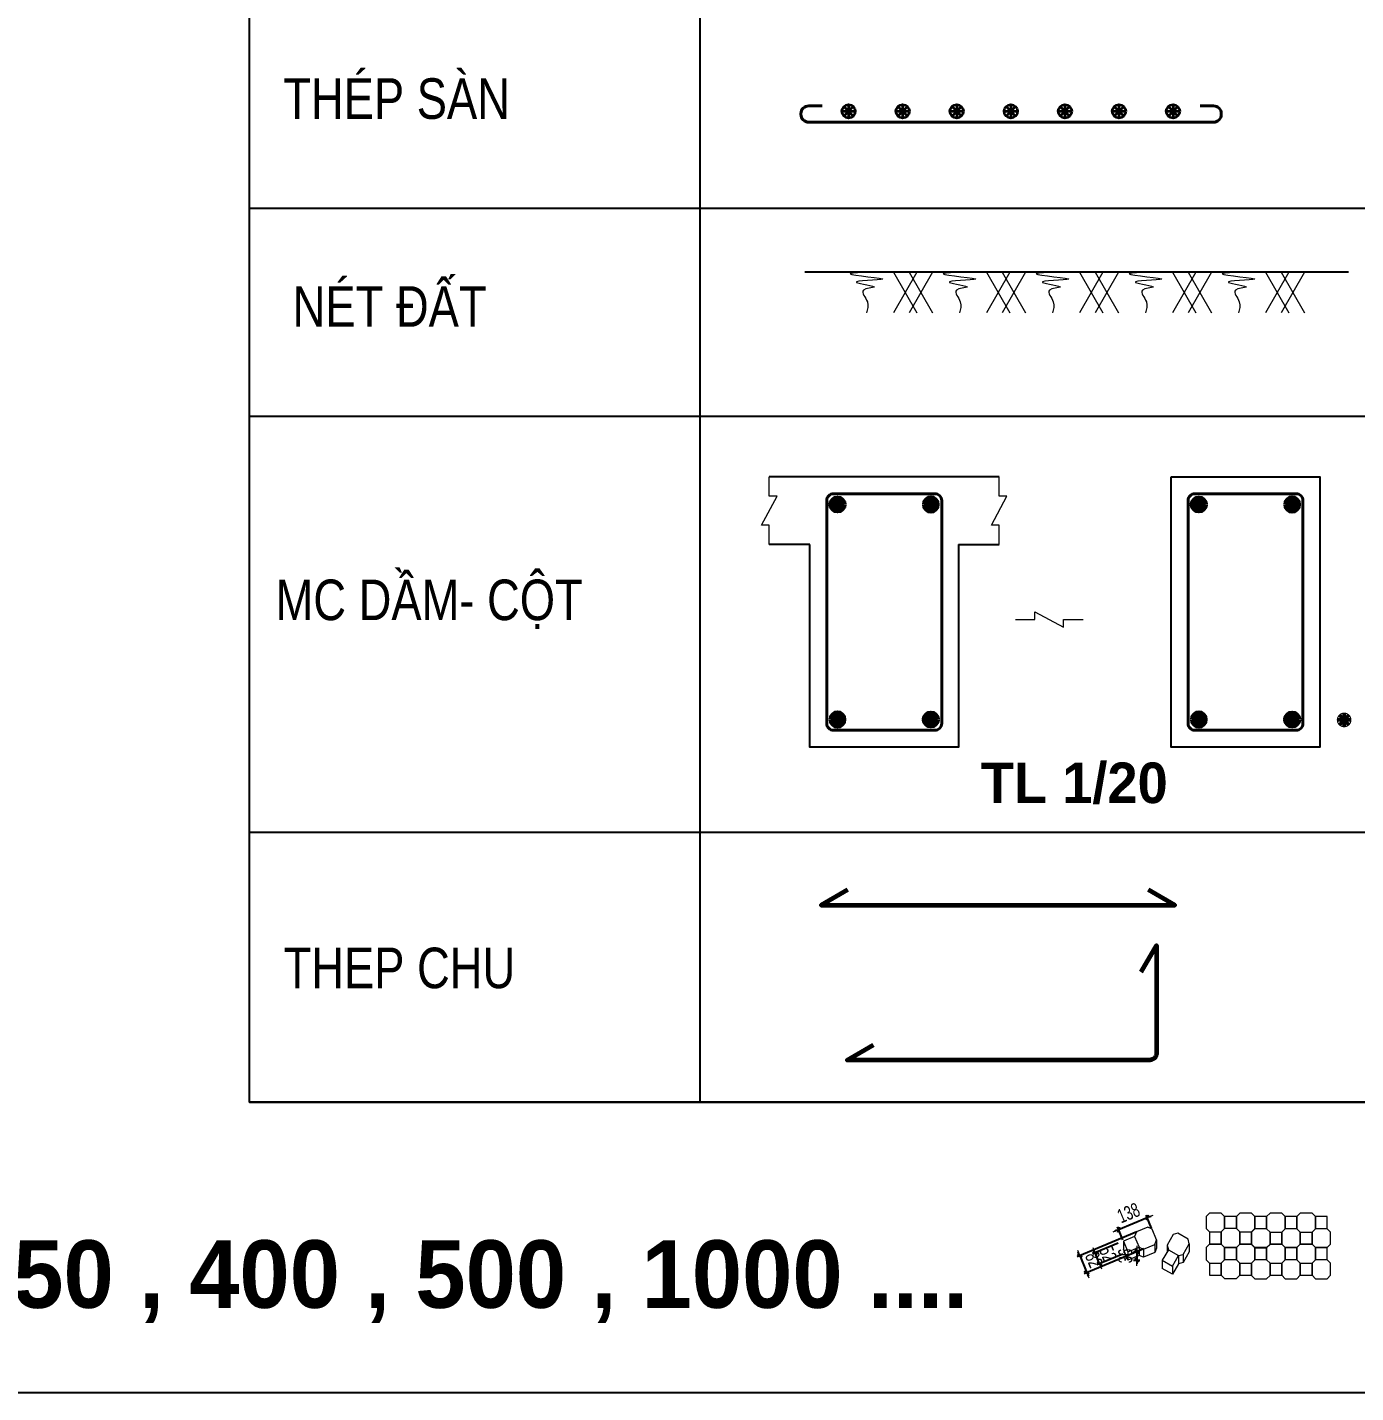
# Model space of a CAD drawing. Header units: millimetres. Extents: x 54880 to 178058, y 52937 to 130733.
# Drawn here: x 69031 to 74926, y 105555 to 111615 of the extents above; entities that cross this region are included whole.
import ezdxf

# ---------------------------------------------------------------- set-up
doc = ezdxf.new("R2010")
doc.units = ezdxf.units.MM
doc.header["$LTSCALE"] = 250
doc.header["$MEASUREMENT"] = 0
doc.header["$PDMODE"] = 32
doc.layers.get('Defpoints').update_dxf_attribs({"color": 1})
doc.layers.add('CHI', color=1, linetype='Continuous')
for name, color, linetype, lineweight in [('EG Net dam2', 6, 'Continuous', 35), ('EG Net manh', 9, 'Continuous', 15), ('ISO', 153, 'Continuous', 13), ('LC Dim', 8, 'Continuous', 18), ('LC Khac', 4, 'Continuous', 9), ('LC Net dam2', 6, 'Continuous', 40), ('LC Net dam3', 1, 'Continuous', 60), ('LC Net manh', 239, 'Continuous', 5), ('LC Net thay', 7, 'Continuous', 25), ('LC Text2', 7, 'Continuous', 25), ('Thep', 6, 'Continuous', 50)]:
    doc.layers.add(name, color=color, linetype=linetype, lineweight=lineweight)
doc.styles.add('HOATBIF', font='hoatbif.shx', dxfattribs={"width": 0.7})
doc.styles.add('LC 1', font='')
doc.styles.add('T2', font='', dxfattribs={"width": 0.8})
doc.styles.get('LC 1').set_extended_font_data('.VnAvantH', bold=True)
doc.styles.get('T2').set_extended_font_data('.VnArialH')
doc.dimstyles.new('1-100(1-25)', dxfattribs={"dimscale": 25, "dimtxt": 2.5, "dimasz": 0.35, "dimexe": 0.5, "dimexo": 1, "dimgap": 0.8, "dimtad": 1, "dimdec": 0, "dimzin": 0, "dimdsep": 46, "dimtxsty": 'HOATBIF', "dimblk1": 'DOT', "dimblk2": 'DOT', "dimsah": 1, "dimcen": -1, "dimdle": 1, "dimclrd": 256, "dimclre": 256, "dimclrt": 4, "dimadec": 3, "dimazin": 2, "dimtfac": 0.333333, "dimtdec": 0, "dimtix": 1, "dimtmove": 2, "dimatfit": 3, "dimldrblk": 'DOT', "dimfxl": 1, "dimtvp": 0.833333, "dimtolj": 1, "dimtzin": 0, "dimarcsym": 0})

# ---------------------------------------------------------------- blocks, each defined once
blk = doc.blocks.new('theptron1')
at = {"layer": 'LC Net dam3'}
for p, q in [((-0.5, 0), (0.5, 0)), ((-0.35, 0.35), (0.35, -0.35)), ((0.35, 0.35), (-0.35, -0.35)), ((0, 0.5), (0, -0.5))]:
    blk.add_line(p, q, dxfattribs=at)
blk.add_circle((0, 0), 0.5, dxfattribs=at)
blk = doc.blocks.new('thep tron 2')
at = {"layer": 'EG Net dam2'}
for p, q in [((-0.5, 0.5), (0.5, 0.5)), ((0.35, 0.85), (-0.35, 0.15)), ((-0.35, 0.85), (0.35, 0.15)), ((0, 1), (0, 0))]:
    blk.add_line(p, q, dxfattribs=at)
blk.add_circle((0, 0.5), 0.5, dxfattribs=at)
blk = doc.blocks.new('mat dat')
at = {"layer": 'EG Net manh'}
for p, q in [((2, 0), (3.73, -3)), ((3.73, 0), (2, -3)), ((3.15, 0), (4.88, -3)), ((4.88, 0), (3.15, -3))]:
    blk.add_line(p, q, dxfattribs=at)
blk.add_spline([(0, 0), (-1.21, -0.12), (1.21, -0.52), (-0.75, -0.75), (0.58, -1.1), (-0.23, -1.33), (0.06, -2.19), (0, -3)], degree=3, dxfattribs=at)
blk = doc.blocks.new('*U302')
at = {"layer": 'Thep'}
for p, q in [((-0.5, 0), (0.5, 0)), ((-0.35, 0.35), (0.35, -0.35)), ((-0.35, -0.35), (0.35, 0.35)), ((0, -0.5), (0, 0.5))]:
    blk.add_line(p, q, dxfattribs=at)
at = {"layer": 'Thep', "const_width": 0.0833}
blk.add_lwpolyline([(0, -0.5, 1), (0, 0.5, 1), (0, -0.5, 1)], format="xyb", dxfattribs=at)
blk = doc.blocks.new('DOT')
at = {"layer": 'LC Dim'}
blk.add_line((-3, 0), (3, 0), dxfattribs=at)
at = {"layer": 'LC Dim', "color": 4}
blk.add_line((-1, -1), (1, 1), dxfattribs=at)
blk.add_lwpolyline([(0.5, 1), (-1, -0.5), (-0.5, -1), (1, 0.5)], close=True, dxfattribs=at)
blk = doc.blocks.new('*D304')
at = {"layer": 'Defpoints', "color": 0, "ltscale": 2, "transparency": 16777216}
for p in [(73915.1, 106180.1), (73915.1, 106144.1), (73955.2, 106144.1)]:
    blk.add_point(p, dxfattribs=at)
at = {"layer": 'ISO', "lineweight": -2, "ltscale": 2, "transparency": 16777216}
for p, q in [((73940.1, 106180.1), (73967.7, 106180.1)), ((73955.2, 106188.8), (73955.2, 106197.6)), ((73955.2, 106180.1), (73955.2, 106144.1)), ((73940.1, 106144.1), (73967.7, 106144.1)), ((73955.2, 106135.3), (73955.2, 106126.6))]:
    blk.add_line(p, q, dxfattribs=at)
at = {"layer": 'ISO', "lineweight": -2, "ltscale": 2, "transparency": 16777216, "xscale": 8.75, "yscale": 8.75, "zscale": 8.75}
for p, rotation in [((73955.2, 106180.1), 270), ((73955.2, 106144.1), 90)]:
    blk.add_blockref('DOT', p, dxfattribs=dict(at, rotation=rotation))
at = {"layer": 'ISO', "color": 4, "ltscale": 2, "transparency": 16777216, "insert": (73903.9, 106162.1), "char_height": 62.5, "attachment_point": 5, "rotation": 90, "style": 'HOATBIF'}
blk.add_mtext('\\A1;36', dxfattribs=at)
blk = doc.blocks.new('_Dot')
at = {"color": 0, "linetype": 'ByBlock', "lineweight": -2}
blk.add_line((-0.5, 0), (-1, 0), dxfattribs=at)
at = {"color": 0, "linetype": 'ByBlock', "const_width": 0.5}
blk.add_lwpolyline([(-0.25, 0, 1), (0.25, 0, 1)], format="xyb", close=True, dxfattribs=at)
blk = doc.blocks.new('*D305')
at = {"layer": 'Defpoints', "color": 0, "ltscale": 2, "transparency": 16777216}
for p in [(73895, 106228.3), (73769.3, 106175.9), (73915.1, 106180.1)]:
    blk.add_point(p, dxfattribs=at)
at = {"layer": 'ISO', "lineweight": -2, "ltscale": 2, "transparency": 16777216}
for p, q in [((73871.9, 106218.7), (73757.8, 106171.1)), ((73765.9, 106184), (73762.6, 106192.1)), ((73789.4, 106127.7), (73769.3, 106175.9)), ((73892, 106170.5), (73777.8, 106122.9)), ((73792.7, 106119.6), (73796.1, 106111.6))]:
    blk.add_line(p, q, dxfattribs=at)
at = {"layer": 'ISO', "lineweight": -2, "ltscale": 2, "transparency": 16777216, "xscale": 8.75, "yscale": 8.75, "zscale": 8.75}
for p, rotation in [((73769.3, 106175.9), 292.6200550896869), ((73789.4, 106127.7), 112.6200550896869)]:
    blk.add_blockref('DOT', p, dxfattribs=dict(at, rotation=rotation))
at = {"layer": 'ISO', "color": 4, "ltscale": 2, "transparency": 16777216, "insert": (73826.6, 106171.5), "char_height": 62.5, "attachment_point": 5, "rotation": 292.62006, "style": 'HOATBIF'}
blk.add_mtext('\\A1;52', dxfattribs=at)
blk = doc.blocks.new('*D306')
at = {"layer": 'Defpoints', "color": 0, "ltscale": 2, "transparency": 16777216}
for p in [(73977.8, 106279), (74009.4, 106203.2), (73732.9, 106087.9)]:
    blk.add_point(p, dxfattribs=at)
at = {"layer": 'ISO', "lineweight": -2, "ltscale": 2, "transparency": 16777216}
for p, q in [((73954.8, 106269.4), (73689.7, 106159)), ((73697.9, 106171.9), (73694.5, 106180)), ((73701.2, 106163.8), (73732.9, 106087.9)), ((73986.4, 106193.6), (73721.3, 106083.1)), ((73736.2, 106079.8), (73739.6, 106071.8))]:
    blk.add_line(p, q, dxfattribs=at)
at = {"layer": 'ISO', "lineweight": -2, "ltscale": 2, "transparency": 16777216, "xscale": 8.75, "yscale": 8.75, "zscale": 8.75}
for p, rotation in [((73701.2, 106163.8), 292.6200550896754), ((73732.9, 106087.9), 112.6200550896754)]:
    blk.add_blockref('DOT', p, dxfattribs=dict(at, rotation=rotation))
at = {"layer": 'ISO', "color": 4, "ltscale": 2, "transparency": 16777216, "insert": (73764.4, 106145.6), "char_height": 62.5, "attachment_point": 5, "rotation": 292.62006, "style": 'HOATBIF'}
blk.add_mtext('\\A1;82', dxfattribs=at)
blk = doc.blocks.new('*D307')
at = {"layer": 'Defpoints', "color": 0, "ltscale": 2, "transparency": 16777216}
for p in [(74001.1, 106332.3), (74030, 106263.2), (73902.6, 106210.1)]:
    blk.add_point(p, dxfattribs=at)
at = {"layer": 'ISO', "lineweight": -2, "ltscale": 2, "transparency": 16777216}
for p, q in [((74020.3, 106286.2), (73996.3, 106343.8)), ((73893, 106233.2), (73869, 106290.8)), ((73873.8, 106279.2), (74001.1, 106332.3)), ((74009.2, 106335.7), (74017.3, 106339)), ((73865.7, 106275.9), (73857.6, 106272.5))]:
    blk.add_line(p, q, dxfattribs=at)
at = {"layer": 'ISO', "lineweight": -2, "ltscale": 2, "transparency": 16777216, "xscale": 8.75, "yscale": 8.75, "zscale": 8.75}
for p, rotation in [((74001.1, 106332.3), 202.6200550896801), ((73873.8, 106279.2), 22.62005508968009)]:
    blk.add_blockref('DOT', p, dxfattribs=dict(at, rotation=rotation))
at = {"layer": 'ISO', "color": 4, "ltscale": 2, "transparency": 16777216, "insert": (73917.7, 106353.1), "char_height": 62.5, "attachment_point": 5, "rotation": 22.62006, "style": 'HOATBIF'}
blk.add_mtext('\\A1;138', dxfattribs=at)

msp = doc.modelspace()

# ---------------------------------------------------------------- linework, layer by layer
at = {"layer": 'Defpoints', "ltscale": 0.2}
msp.add_lwpolyline([(54879.8, 123375.4), (80079.8, 123375.4), (80079.8, 105555.4), (54879.8, 105555.4)], close=True, dxfattribs=at)
at = {"layer": 'ISO', "ltscale": 2}
for p, q in [((74396.3, 106283.6), (74344.1, 106283.6)), ((74530.7, 106282.7), (74478.5, 106282.7)), ((74665.1, 106283.2), (74612.9, 106283.2)), ((74799.5, 106283.2), (74747.3, 106283.2)), ((73895, 106228.3), (73895, 106192.3)), ((73944.8, 106249), (73964.9, 106200.9)), ((74042.4, 106233.2), (74042.4, 106197.2)), ((74276.9, 106268.6), (74329.1, 106268.6)), ((74411.3, 106268.6), (74463.5, 106268.6)), ((74545.7, 106268.2), (74597.9, 106268.2)), ((74680.1, 106268.2), (74732.3, 106268.2)), ((73915.1, 106144.1), (73895, 106192.3)), ((73915.1, 106180.1), (73915.1, 106144.1)), ((73964.9, 106164.9), (73915.1, 106144.1)), ((73964.9, 106200.9), (73964.9, 106164.9)), ((73984.5, 106156.8), (73964.9, 106164.9)), ((73984.5, 106192.8), (73984.5, 106156.8)), ((74034.4, 106177.6), (73984.5, 106156.8)), ((74034.4, 106213.6), (74034.4, 106177.6)), ((74042.4, 106197.2), (74034.4, 106177.6)), ((74089.2, 106210.4), (74089.2, 106180.4)), ((74094.7, 106189.9), (74139.9, 106163.8)), ((74139.9, 106163.8), (74139.9, 106127.8)), ((74187.4, 106180.1), (74160.4, 106133.3)), ((74160.4, 106169.3), (74160.4, 106133.3)), ((74187.4, 106216.1), (74187.4, 106180.1)), ((74067.7, 106143.2), (74067.7, 106107.2)), ((74112.9, 106081.1), (74067.7, 106107.2)), ((74139.9, 106127.8), (74112.9, 106081.1)), ((74112.9, 106117.1), (74112.9, 106081.1)), ((74160.4, 106133.3), (74139.9, 106127.8)), ((74276.9, 106130.6), (74329.1, 106130.6)), ((74396.3, 106145.6), (74344.1, 106145.6)), ((74411.3, 106130.6), (74463.5, 106130.6)), ((74530.7, 106144.7), (74478.5, 106144.7)), ((74545.7, 106130.2), (74597.9, 106130.2)), ((74665.1, 106145.2), (74612.9, 106145.2)), ((74680.1, 106130.2), (74732.3, 106130.2)), ((74799.5, 106145.2), (74747.3, 106145.2))]:
    msp.add_line(p, q, dxfattribs=at)
for points in [[(74261.9, 106337.6), (74261.9, 106283.6), (74276.9, 106268.6), (74276.9, 106214.6), (74329.1, 106214.6), (74329.1, 106268.6), (74344.1, 106283.6), (74344.1, 106337.6), (74329.1, 106352.6), (74276.9, 106352.6)], [(74396.3, 106337.6), (74396.3, 106283.6), (74411.3, 106268.6), (74411.3, 106214.6), (74463.5, 106214.6), (74463.5, 106268.6), (74478.5, 106283.6), (74478.5, 106337.6), (74463.5, 106352.6), (74411.3, 106352.6)], [(74530.7, 106337.2), (74530.7, 106283.2), (74545.7, 106268.2), (74545.7, 106214.2), (74597.9, 106214.2), (74597.9, 106268.2), (74612.9, 106283.2), (74612.9, 106337.2), (74597.9, 106352.2), (74545.7, 106352.2)], [(74665.1, 106337.2), (74665.1, 106283.2), (74680.1, 106268.2), (74680.1, 106214.2), (74732.3, 106214.2), (74732.3, 106268.2), (74747.3, 106283.2), (74747.3, 106337.2), (74732.3, 106352.2), (74680.1, 106352.2)], [(74002.8, 106289.4), (73952.9, 106268.7), (73944.8, 106249), (73895, 106228.3), (73915.1, 106180.1), (73964.9, 106200.9), (73984.5, 106192.8), (74034.4, 106213.6), (74042.4, 106233.2), (74022.4, 106281.4)], [(74411.3, 106214.6), (74411.3, 106268.6), (74396.3, 106283.6), (74396.3, 106337.6), (74344.1, 106337.6), (74344.1, 106283.6), (74329.1, 106268.6), (74329.1, 106214.6), (74344.1, 106199.6), (74396.3, 106199.6)], [(74545.7, 106213.7), (74545.7, 106267.7), (74530.7, 106282.7), (74530.7, 106337.6), (74478.5, 106337.6), (74478.5, 106282.7), (74463.5, 106267.7), (74463.5, 106213.7), (74478.5, 106198.7), (74530.7, 106198.7)], [(74680.1, 106214.2), (74680.1, 106268.2), (74665.1, 106283.2), (74665.1, 106337.2), (74612.9, 106337.2), (74612.9, 106283.2), (74597.9, 106268.2), (74597.9, 106214.2), (74612.9, 106199.2), (74665.1, 106199.2)], [(74814.5, 106214.2), (74814.5, 106268.2), (74799.5, 106283.2), (74799.5, 106337.2), (74747.3, 106337.2), (74747.3, 106283.2), (74732.3, 106268.2), (74732.3, 106214.2), (74747.3, 106199.2), (74799.5, 106199.2)], [(74116.2, 106257.2), (74089.2, 106210.4), (74094.7, 106189.9), (74067.7, 106143.2), (74112.9, 106117.1), (74139.9, 106163.8), (74160.4, 106169.3), (74187.4, 106216.1), (74181.9, 106236.6), (74136.7, 106262.7)], [(74261.9, 106199.6), (74261.9, 106145.6), (74276.9, 106130.6), (74276.9, 106076.6), (74329.1, 106076.6), (74329.1, 106130.6), (74344.1, 106145.6), (74344.1, 106199.6), (74329.1, 106214.6), (74276.9, 106214.6)], [(74411.3, 106076.6), (74411.3, 106130.6), (74396.3, 106145.6), (74396.3, 106199.6), (74344.1, 106199.6), (74344.1, 106145.6), (74329.1, 106130.6), (74329.1, 106076.6), (74344.1, 106061.6), (74396.3, 106061.6)], [(74396.3, 106199.6), (74396.3, 106145.6), (74411.3, 106130.6), (74411.3, 106076.6), (74463.5, 106076.6), (74463.5, 106130.6), (74478.5, 106145.6), (74478.5, 106199.6), (74463.5, 106214.6), (74411.3, 106214.6)], [(74545.7, 106075.7), (74545.7, 106129.7), (74530.7, 106144.7), (74530.7, 106199.6), (74478.5, 106199.6), (74478.5, 106144.7), (74463.5, 106129.7), (74463.5, 106075.7), (74478.5, 106060.7), (74530.7, 106060.7)], [(74530.7, 106199.2), (74530.7, 106145.2), (74545.7, 106130.2), (74545.7, 106076.2), (74597.9, 106076.2), (74597.9, 106130.2), (74612.9, 106145.2), (74612.9, 106199.2), (74597.9, 106214.2), (74545.7, 106214.2)], [(74680.1, 106076.2), (74680.1, 106130.2), (74665.1, 106145.2), (74665.1, 106199.2), (74612.9, 106199.2), (74612.9, 106145.2), (74597.9, 106130.2), (74597.9, 106076.2), (74612.9, 106061.2), (74665.1, 106061.2)], [(74665.1, 106199.2), (74665.1, 106145.2), (74680.1, 106130.2), (74680.1, 106076.2), (74732.3, 106076.2), (74732.3, 106130.2), (74747.3, 106145.2), (74747.3, 106199.2), (74732.3, 106214.2), (74680.1, 106214.2)], [(74814.5, 106076.2), (74814.5, 106130.2), (74799.5, 106145.2), (74799.5, 106199.2), (74747.3, 106199.2), (74747.3, 106145.2), (74732.3, 106130.2), (74732.3, 106076.2), (74747.3, 106061.2), (74799.5, 106061.2)]]:
    msp.add_lwpolyline(points, close=True, dxfattribs=at)
at = {"layer": 'LC Net dam2'}
msp.add_lwpolyline([(74235.2, 111265.9), (74295.2, 111265.9, -0.414214), (74329.3, 111231.8), (74329.3, 111227.9, -0.414214), (74295.2, 111193.8), (73396.9, 111193.9), (72498.5, 111193.8, -0.414214), (72464.4, 111227.9), (72464.4, 111231.8, -0.414214), (72498.5, 111265.9), (72558.5, 111265.9)], format="xyb", dxfattribs=at)
for points in [[(72578.6, 108524.9), (72578.6, 109514.9, -0.414214), (72608.6, 109544.9), (73058.6, 109544.9, -0.414214), (73088.6, 109514.9), (73088.6, 108524.9, -0.414214), (73058.6, 108494.9), (72608.6, 108494.9, -0.414214)], [(74181.9, 108524.9), (74181.9, 109514.9, -0.414214), (74211.9, 109544.9), (74661.9, 109544.9, -0.414214), (74691.9, 109514.9), (74691.9, 108524.9, -0.414214), (74661.9, 108494.9), (74211.9, 108494.9, -0.414214)]]:
    msp.add_lwpolyline(points, format="xyb", close=True, dxfattribs=at)
at = {"layer": 'LC Net dam3', "ltscale": 5}
msp.add_lwpolyline([(72671.1, 107786.6), (72554.2, 107719.1), (74123.2, 107719.1), (74006.3, 107786.6)], dxfattribs=at)
at = {"layer": 'LC Net dam3'}
msp.add_lwpolyline([(73974.3, 107423.5), (74041.8, 107540.4), (74041.8, 107061.4, -0.414214), (74011.8, 107031.4), (72669.3, 107031.4), (72786.2, 107098.9)], format="xyb", dxfattribs=at)
at = {"layer": 'LC Net manh'}
for points in [[(72323.6, 109319.9), (72323.6, 109405.9), (72289.1, 109405.9), (72358.1, 109534), (72323.6, 109534), (72323.6, 109619.9)], [(73343.6, 109319.9), (73343.6, 109405.9), (73309.1, 109405.9), (73378.1, 109534), (73343.6, 109534), (73343.6, 109619.9)], [(73415.9, 108986.5), (73501.8, 108986.5), (73501.8, 109021), (73629.9, 108952), (73629.9, 108986.5), (73715.9, 108986.5)]]:
    msp.add_lwpolyline(points, dxfattribs=at)
at = {"layer": 'LC Net thay'}
for p, q in [((72015.4, 122004.6), (72015.4, 106844.4)), ((70017.7, 110811.4), (77275.8, 110811.4)), ((74893.8, 110527.6), (72481.8, 110527.6)), ((70017.7, 109888.8), (77275.8, 109888.8)), ((73343.6, 109619.9), (72323.6, 109619.9)), ((72503.6, 109319.9), (72323.6, 109319.9)), ((73163.6, 109319.9), (73343.6, 109319.9)), ((70017.7, 108043.6), (77275.8, 108043.6)), ((70017.7, 106844.4), (77275.8, 106844.4))]:
    msp.add_line(p, q, dxfattribs=at)
for points in [[(70017.7, 122004.6), (77275.8, 122004.6), (77275.8, 106844.4), (70017.7, 106844.4)], [(74106.9, 109619.9), (74766.9, 109619.9), (74766.9, 108419.9), (74106.9, 108419.9)]]:
    msp.add_lwpolyline(points, close=True, dxfattribs=at)
msp.add_lwpolyline([(73163.6, 109319.9), (73163.6, 108419.9), (72503.6, 108419.9), (72503.6, 109319.9)], dxfattribs=at)

# ---------------------------------------------------------------- block references
at = {"layer": 'CHI', "xscale": 60.00000053360542, "yscale": 60.00000053360542, "zscale": 60.00000053360542}
msp.add_blockref('*U302', (74874.5, 108540.9), dxfattribs=at)
at = {"layer": 'LC Dim'}
for p, xscale, yscale, zscale in [((72626.6, 109496.9), 60.0000005337026, 60.0000005337026, 60.0000005337026), ((73040.6, 109496.9), -60.0000005337026, 60.00000053365431, 60.00000053361975), ((74229.9, 109496.9), 60.0000005337026, 60.0000005337026, 60.0000005337026), ((74643.9, 109496.9), -60.0000005337026, 60.00000053365431, 60.00000053361975)]:
    msp.add_blockref('theptron1', p, dxfattribs=dict(at, xscale=xscale, yscale=yscale, zscale=zscale))
at = {"layer": 'LC Dim', "rotation": 180}
for p, xscale, yscale, zscale in [((72626.6, 108542.9), -60.0000005337026, 60.00000053365431, 60.00000053361975), ((73040.6, 108542.9), 60.0000005337026, 60.0000005337026, 60.0000005337026), ((74229.9, 108542.9), -60.0000005337026, 60.00000053365431, 60.00000053361975), ((74643.9, 108542.9), 60.0000005337026, 60.0000005337026, 60.0000005337026)]:
    msp.add_blockref('theptron1', p, dxfattribs=dict(at, xscale=xscale, yscale=yscale, zscale=zscale))
at = {"layer": 'LC Khac', "xscale": 60.0000005337026, "yscale": 60.0000005337026, "zscale": 60.0000005337026}
for p in [(72755.2, 110527.6), (73167.8, 110527.6), (73580.5, 110527.6), (73993.2, 110527.6), (74405.8, 110527.6)]:
    msp.add_blockref('mat dat', p, dxfattribs=at)
at = {"layer": 'LC Net dam2', "xscale": 60.0000005337026, "yscale": 60.0000005337026, "zscale": 60.0000005337026}
for p in [(72675.5, 111211.9), (72915.5, 111211.9), (73155.5, 111211.9), (73395.5, 111211.9), (73635.5, 111211.9), (73875.5, 111211.9), (74115.5, 111211.9)]:
    msp.add_blockref('thep tron 2', p, dxfattribs=at)

# ---------------------------------------------------------------- texts
at = {"layer": 'LC Text2', "style": 'T2', "width": 0.8}
for s, p in [('thÐp sµn', (70166.9, 111208.4)), ('nÐt ®Êt', (70208.7, 110285.8)), ('mc dÇm- cét', (70132.8, 108983.8)), ('thep chu', (70168.3, 107350.4))]:
    msp.add_text(s, height=180, dxfattribs=at).set_placement(p)
at = {"layer": 'LC Text2', "lineweight": -2, "style": 'LC 1'}
for s, height, p in [('tl 1/20', 180, (73262.5, 108171.9)), ('tØ lÖ b¶n vÏ : 5 , 10 ,  20 , 25 , 40 , 50 ,  100 ,  150 ,  175 , 200 ,  250 , 400 , 500 , 1000 ....', 300, (56748.7, 105931.7))]:
    msp.add_text(s, height=height, dxfattribs=at).set_placement(p)

# ---------------------------------------------------------------- dimensions: what is measured, and where the dimension line sits
at = {"layer": 'ISO', "ltscale": 2}
for p1, p2, distance, picture, middle in [((73902.6, 106210.1), (74030, 106263.2), 74.9, '*D307', (73917.7, 106353.1)), ((73977.8, 106279), (74009.4, 106203.2), -299.6, '*D306', (73764.4, 106145.6)), ((73915.1, 106180.1), (73895, 106228.3), 136.2, '*D305', (73826.6, 106171.5))]:
    dim = msp.add_aligned_dim(p1=p1, p2=p2, distance=distance, dimstyle='1-100(1-25)', dxfattribs=at)
    dim.commit()
    dim.dimension.update_dxf_attribs({"geometry": picture, "text_midpoint": middle})
dim = msp.add_linear_dim(base=(73955.2, 106144.1), p1=(73915.1, 106180.1), p2=(73915.1, 106144.1), angle=90, dimstyle='1-100(1-25)', dxfattribs=at)
dim.commit()
dim.dimension.update_dxf_attribs({"geometry": '*D304', "text_midpoint": (73903.9, 106162.1)})

doc.saveas('drawing.dxf')
